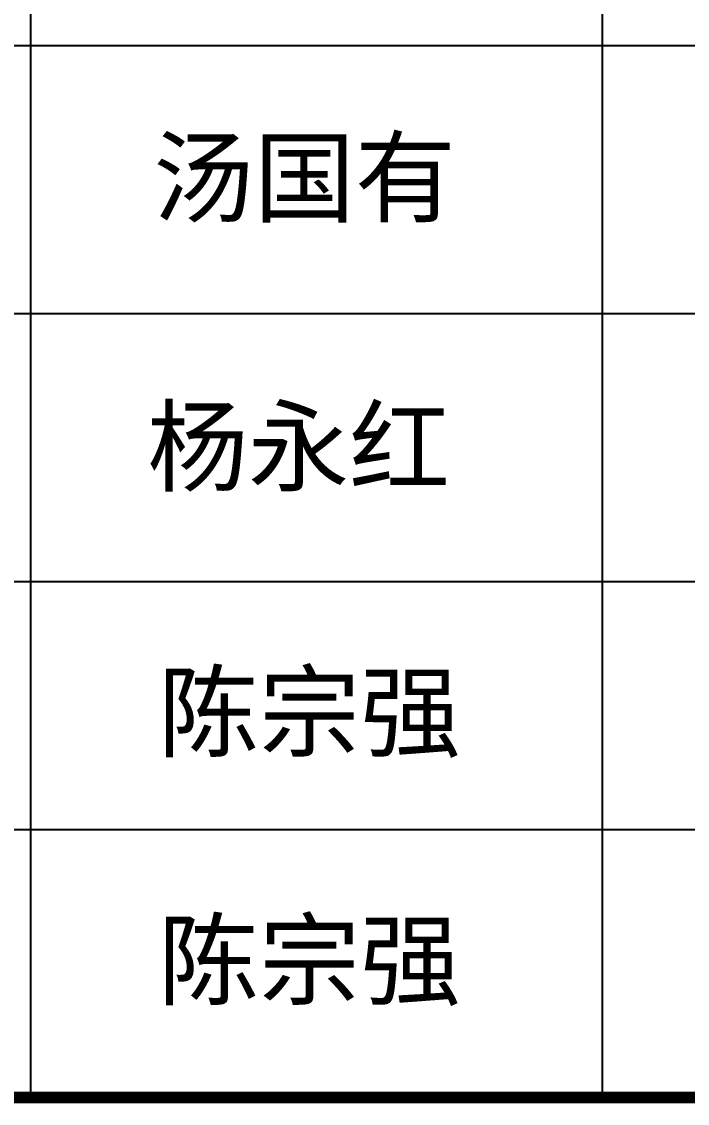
# Model space of a CAD drawing. Extents: x -3102990 to -851544, y -5293060 to -2540151.
# Drawn here: x -1578994 to -1577016, y -2666406 to -2663192 of the extents above; entities that cross this region are included whole.
import ezdxf

# ---------------------------------------------------------------- set-up
doc = ezdxf.new("R2010")
doc.units = 0
doc.header["$LTSCALE"] = 1000
doc.layers.get('0').update_dxf_attribs({"linetype": 'CONTINUOUS'})
doc.layers.add('PUB_TEXT', color=7, linetype='CONTINUOUS')
doc.layers.add('PUB_TITLE', color=4, linetype='CONTINUOUS')
doc.styles.add('STYLE1', font='simhei.ttf', dxfattribs={"width": 0.8})

# ---------------------------------------------------------------- blocks, each defined once
blk = doc.blocks.new('A$C16496DF1')
at = {"layer": 'PUB_TITLE', "color": 4}
for p, q in [((99464.6, 12881.9), (99464.6, 6514.4)), ((101162.8, 12881.9), (101162.8, 6514.4)), ((97878.9, 9639.3), (103110.9, 9639.3)), ((97878.9, 8843.4), (103110.9, 8843.4)), ((97878.9, 8047.5), (103110.9, 8047.5)), ((97878.9, 7310.3), (103110.9, 7310.3))]:
    blk.add_line(p, q, dxfattribs=at)
at = {"layer": 'PUB_TITLE', "color": 4, "const_width": 35.2}
blk.add_lwpolyline([(97878.9, 6514.4), (103110.9, 6514.4), (103110.9, 12881.9), (97878.9, 12881.9)], close=True, dxfattribs=at)
at = {"layer": 'PUB_TEXT', "style": 'STYLE1'}
for s, p in [('汤国有', (99828, 9137.7)), ('杨永红', (99810.8, 8338.2)), ('陈宗强', (99843.2, 7549.3)), ('陈宗强', (99843.2, 6812.2))]:
    blk.add_text(s, height=220, dxfattribs=at).set_placement(p)

msp = doc.modelspace()

# ---------------------------------------------------------------- block references
at = {"ltscale": 1.5}
msp.add_blockref('A$C16496DF1', (-1678431.92, -2672902.4), dxfattribs=at)

doc.saveas('drawing.dxf')
